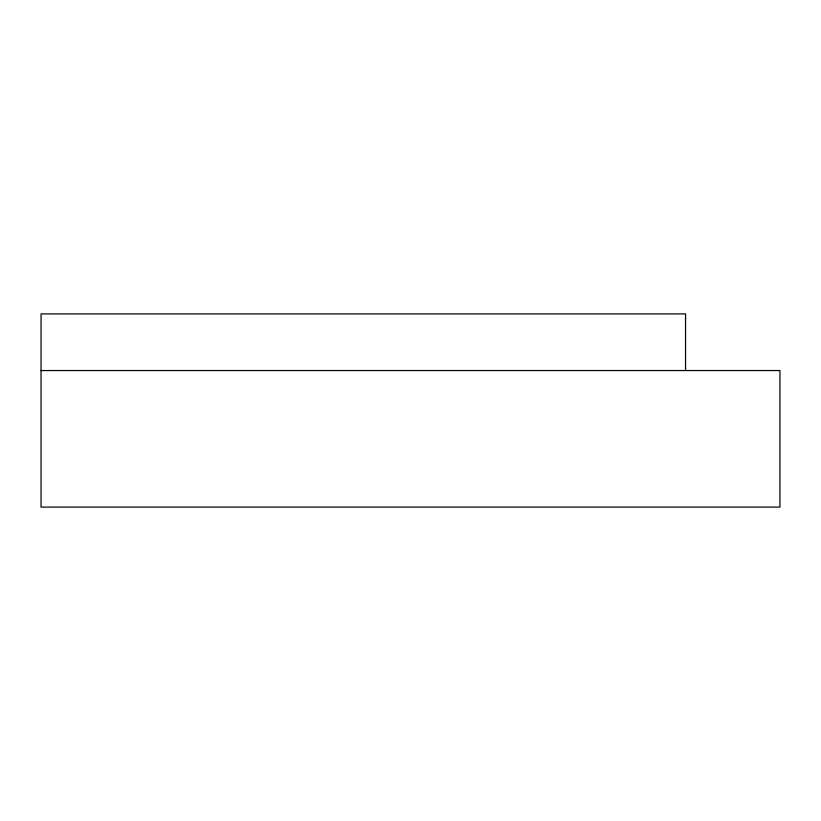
<?xml version="1.0" encoding="UTF-8"?>
<svg xmlns="http://www.w3.org/2000/svg" width="821" height="821" viewBox="0 0 821 821"><rect width="100%" height="100%" fill="white"/><g stroke="black" fill="none" stroke-linecap="round" stroke-linejoin="round"><path stroke-width="1.23" d="M41.05 370.548L779.95 370.548L779.95 507.101L41.05 507.101L41.05 313.899L685.556 313.899L685.556 370.548"/></g></svg>
